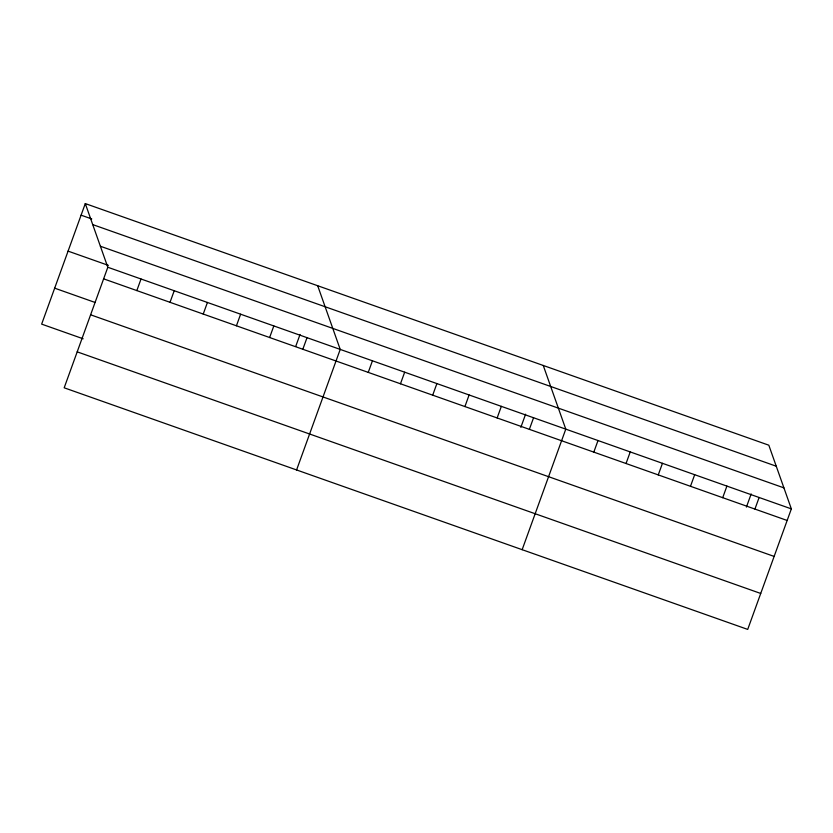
<?xml version="1.0" encoding="UTF-8"?>
<svg xmlns="http://www.w3.org/2000/svg" width="833" height="833" viewBox="0 0 833 833"><rect width="100%" height="100%" fill="white"/><g stroke="black" fill="none" stroke-linecap="round" stroke-linejoin="round"><path stroke-width="1.25" d="M85.289 203.585L107.821 267.258L64.183 387.803L747.711 629.415L791.35 508.88L768.817 445.197L85.289 203.585L41.65 324.12L83.154 338.792M136.831 290.582L141.027 278.993M170.026 302.317L174.222 290.727M203.231 314.051L207.427 302.462M236.426 325.786L240.622 314.208M269.632 337.532L273.818 325.942M295.715 346.424L300.047 334.47M302.827 349.266L307.023 337.677M296.59 469.947L340.218 349.412L317.685 285.729M368.248 372.393L372.445 360.804M400.475 383.784L404.671 372.195M432.702 395.175L436.888 383.586M464.918 406.556L469.114 394.967M497.145 417.947L501.341 406.358M520.844 427.35L525.602 414.199M529.371 429.339L533.568 417.75M522.156 549.686L565.784 429.141L543.251 365.468M593.814 452.121L598.011 440.532M626.041 463.512L630.237 451.923M658.257 474.904L662.454 463.315M690.484 486.295L694.68 474.706M722.711 497.686L726.907 486.097M746.41 507.078L751.168 493.938M754.927 509.078L759.123 497.488M81.093 215.174L91.765 218.944M92.723 224.598L776.252 466.209M100.387 246.245L783.915 487.867M68.077 251.129L108.394 265.373M107.821 267.258L791.35 508.88M103.625 278.847L787.154 520.469M54.666 288.166L94.983 302.421M90.61 314.801L774.138 556.423M77.198 351.849L760.727 593.46"/></g></svg>
